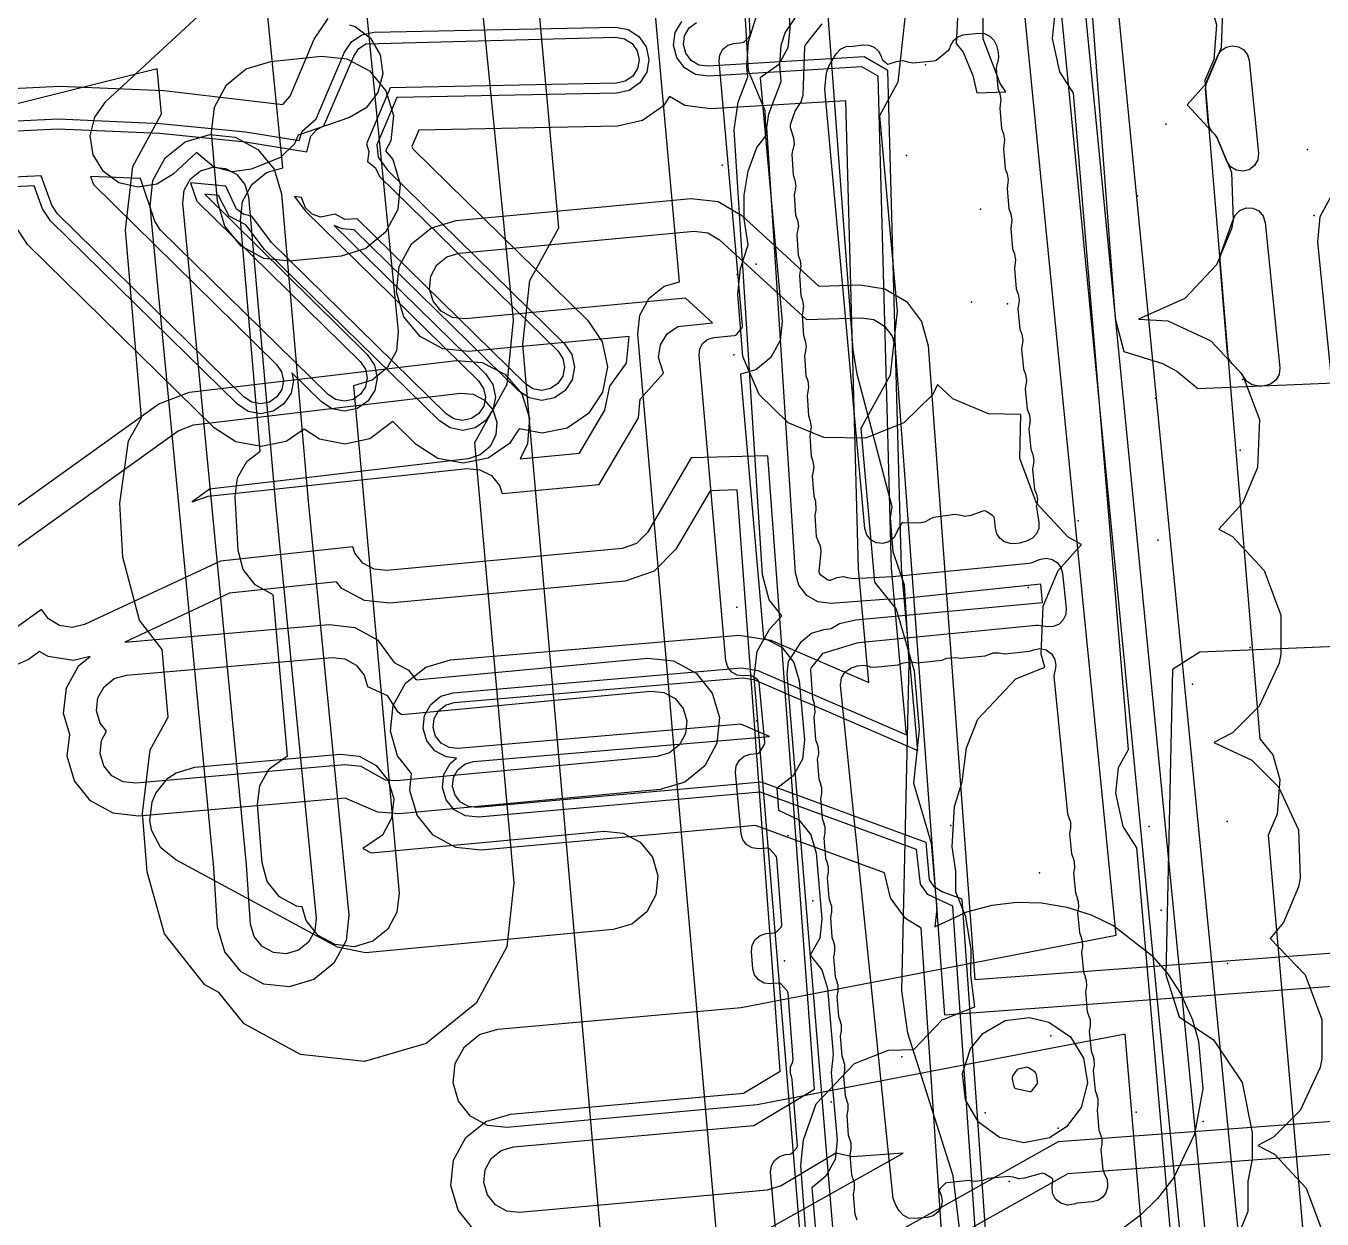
# Model space of a CAD drawing. Header units: metres. Extents: x 3158 to 3711, y 9867 to 11440.
# Drawn here: x 3210.89 to 3250.23, y 10059.12 to 10095.36 of the extents above; entities that cross this region are included whole.
import ezdxf

# ---------------------------------------------------------------- set-up
doc = ezdxf.new("R2010")
doc.units = ezdxf.units.M
for name, color, linetype in [('AI_GREENING_ALLOWED_ZONE', 4, 'Continuous'), ('AI_GREENING_EXCLUSIONS', 1, 'Continuous'), ('AI_GREENING_LAWN', 82, 'Continuous'), ('AI_GREENING_REJECTED', 6, 'Continuous')]:
    doc.layers.add(name, color=color, linetype=linetype)

msp = doc.modelspace()

# ---------------------------------------------------------------- linework, layer by layer
at = {"layer": 'AI_GREENING_ALLOWED_ZONE'}
for points in [[(3247.067, 10094.456), (3247.172, 10094.61), (3247.326, 10094.715), (3247.509, 10094.756), (3247.694, 10094.727), (3247.855, 10094.632), (3247.97, 10094.485), (3248.023, 10094.306), (3248.302, 10091.492), (3248.281, 10091.291), (3248.182, 10091.115), (3248.022, 10090.992), (3247.826, 10090.943), (3247.627, 10090.975), (3247.457, 10091.083), (3247.343, 10091.249), (3247.044, 10091.963), (3246.998, 10092.036), (3246.908, 10092.132), (3246.818, 10092.27), (3246.777, 10092.43), (3246.692, 10093.444), (3246.732, 10093.685), (3247.067, 10094.456)], [(3247.519, 10089.418), (3247.592, 10089.61), (3247.735, 10089.756), (3247.925, 10089.832), (3248.129, 10089.826), (3248.314, 10089.739), (3248.449, 10089.585), (3248.51, 10089.389), (3248.948, 10084.976), (3248.927, 10084.775), (3248.828, 10084.599), (3248.667, 10084.476), (3248.471, 10084.427), (3248.316, 10084.421), (3248.112, 10084.455), (3247.939, 10084.57), (3247.869, 10084.679), (3247.864, 10084.676), (3247.787, 10084.799), (3247.498, 10085.11), (3247.407, 10085.249), (3247.366, 10085.409), (3247.13, 10088.221), (3247.159, 10088.434), (3247.519, 10089.416), (3247.519, 10089.418)]]:
    msp.add_lwpolyline(points, close=True, dxfattribs=at)
at = {"layer": 'AI_GREENING_EXCLUSIONS'}
for points in [[(3243.475, 10116.911), (3243.684, 10114.788), (3243.557, 10114.02), (3243.313, 10113.564), (3242.956, 10113.182), (3241.445, 10112.09), (3249.151, 10033.52), (3249.169, 10032.405), (3249.031, 10031.389), (3248.749, 10030.414), (3248.332, 10029.494), (3247.786, 10028.643), (3247.12, 10027.876), (3246.34, 10027.207), (3245.48, 10026.663)], [(3244.461, 10117.074), (3244.683, 10114.754), (3244.513, 10113.728), (3244.163, 10113.037), (3243.832, 10112.633), (3242.497, 10111.613), (3250.146, 10033.618), (3250.161, 10032.281), (3249.994, 10031.122), (3249.664, 10030.011), (3249.179, 10028.963), (3248.548, 10027.995), (3247.779, 10027.124), (3246.882, 10026.366)], [(3244.713, 10115.733), (3245.197, 10114.445), (3245.336, 10112.885), (3245.038, 10111.404), (3244.596, 10110.499), (3243.6, 10109.291), (3243.203, 10108.967), (3242.297, 10108.49), (3243.949, 10086.472), (3244.215, 10085.467), (3245.387, 10085.104), (3245.822, 10084.87), (3246.46, 10084.344), (3254.767, 10084.687)], [(3248.618, 10024.84), (3246.854, 10044.789), (3246.433, 10045.439), (3246.206, 10046.445), (3246.29, 10047.221), (3246.591, 10047.77), (3244.61, 10070.398), (3244.192, 10071.05), (3243.969, 10072.058), (3244.057, 10072.833), (3244.36, 10073.381), (3242.689, 10093.314), (3242.271, 10093.966), (3242.048, 10094.974), (3242.136, 10095.749), (3242.439, 10096.297), (3241.072, 10112.222), (3241.096, 10113.002), (3241.305, 10113.467), (3240.44, 10113.545), (3239.756, 10113.92), (3239.268, 10114.529), (3239.05, 10115.278)], [(3256.468, 10112.802), (3248.652, 10112.472), (3247.027, 10112.47), (3246.748, 10111.789), (3246.332, 10111.196), (3245.943, 10110.83), (3245.85, 10110.262), (3245.851, 10109.51), (3245.422, 10108.593), (3246.425, 10096.627), (3246.813, 10096.141), (3247.028, 10095.391), (3246.949, 10094.337), (3246.671, 10093.703), (3248.346, 10073.711), (3248.734, 10073.225), (3248.949, 10072.475), (3248.87, 10071.421), (3248.592, 10070.787), (3250.575, 10048.119)], [(3247.013, 10032.273), (3244.258, 10064.739), (3233.088, 10062.593), (3225.485, 10061.903), (3224.903, 10061.965), (3224.389, 10062.246), (3224.022, 10062.702), (3223.857, 10063.263), (3223.919, 10063.845), (3224.2, 10064.359), (3224.655, 10064.726), (3225.217, 10064.891), (3232.596, 10065.553), (3243.986, 10067.741), (3239.605, 10111.932)], [(3234.46, 10028.867), (3229.462, 10085.993), (3229.526, 10086.574), (3229.806, 10087.086), (3230.262, 10087.453), (3230.725, 10087.589), (3229.149, 10105.145), (3219.012, 10104.235), (3218.492, 10104.28), (3218.018, 10104.5), (3217.649, 10104.869), (3217.429, 10105.343), (3216.173, 10110.053), (3199.278, 10105.595)], [(3240.087, 10051.722), (3239.031, 10060.437), (3237.662, 10064.765), (3237.477, 10066.059), (3237.695, 10076.031), (3237.553, 10078.379), (3237.212, 10079.387), (3237.135, 10080.419), (3237.188, 10080.754), (3236.12, 10084.784), (3235.998, 10085.517), (3234.741, 10102.33)], [(3230.67, 10032.027), (3225.976, 10085.688), (3226.187, 10087.624), (3227.064, 10089.225), (3225.976, 10101.346)], [(3224.248, 10100.81), (3225.676, 10086.42), (3225.483, 10084.467), (3224.504, 10082.699), (3225.701, 10069.336), (3225.492, 10067.396), (3224.558, 10065.684), (3223.039, 10064.459), (3221.167, 10063.91), (3219.227, 10064.118), (3217.515, 10065.053), (3216.745, 10066.008), (3216.322, 10066.241), (3215.1, 10067.782), (3214.567, 10069.674), (3214.43, 10071.449), (3214.658, 10073.372), (3215.21, 10074.365), (3215.026, 10076.418), (3214.34, 10077.309), (3213.836, 10079.229), (3213.742, 10080.869), (3214, 10082.762), (3214.396, 10083.454), (3213.914, 10089.169), (3214.13, 10091.087), (3215.005, 10092.685), (3214.869, 10094.06), (3201.596, 10090.739)], [(3220.765, 10100.464), (3222.193, 10086.074), (3222.135, 10085.488), (3221.856, 10084.97), (3221.399, 10084.599), (3220.834, 10084.432), (3222.215, 10069.024), (3222.152, 10068.442), (3221.872, 10067.928), (3221.416, 10067.561), (3220.855, 10067.396), (3220.273, 10067.458), (3219.759, 10067.739), (3219.392, 10068.194), (3219.27, 10068.609), (3219.1, 10068.628), (3218.583, 10068.913), (3218.217, 10069.375), (3218.057, 10069.943), (3217.92, 10071.718), (3217.988, 10072.295), (3218.27, 10072.802), (3218.829, 10073.195), (3218.391, 10078.084), (3217.845, 10078.38), (3217.481, 10078.852), (3217.33, 10079.428), (3217.237, 10081.068), (3217.314, 10081.636), (3217.599, 10082.134), (3218, 10082.449), (3217.402, 10089.455), (3217.467, 10090.03), (3217.745, 10090.538), (3218.195, 10090.903), (3218.685, 10091.05), (3218.046, 10097.492)], [(3220.716, 10095.387), (3220.88, 10095.344), (3221.346, 10094.99), (3221.642, 10094.485), (3221.721, 10093.905), (3221.573, 10093.339), (3221.22, 10092.873), (3220.714, 10092.577), (3219.155, 10092.038), (3219.041, 10091.773), (3218.622, 10091.365), (3217.729, 10091.009), (3217.149, 10090.929), (3216.583, 10091.077), (3216.067, 10091.515), (3215.36, 10090.86), (3214.861, 10090.553), (3214.283, 10090.461), (3213.714, 10090.597), (3213.24, 10090.94), (3212.933, 10091.439), (3212.841, 10092.017), (3212.841, 10092.017), (3212.977, 10092.586), (3213.32, 10093.06), (3218.531, 10097.889)], [(3233.925, 10098.07), (3234.08, 10095.277), (3234.018, 10094.695), (3233.737, 10094.181), (3233.181, 10093.784), (3233.845, 10086.383), (3233.783, 10085.801), (3233.502, 10085.287), (3233.047, 10084.919), (3232.58, 10084.782), (3233.28, 10076.773), (3233.835, 10076.487), (3234.201, 10076.03), (3234.365, 10075.468), (3234.522, 10073.675), (3234.458, 10073.093), (3234.176, 10072.58), (3233.68, 10072.202), (3233.738, 10071.541), (3234.346, 10071.249), (3234.713, 10070.793), (3234.876, 10070.231), (3235.051, 10068.238), (3234.987, 10067.657), (3234.694, 10067.135), (3235.052, 10066.688), (3235.216, 10066.126), (3235.39, 10064.134), (3235.328, 10063.567), (3235.519, 10061.519), (3235.455, 10060.938), (3235.174, 10060.425), (3234.741, 10060.077), (3235.006, 10057.043)], [(3234.556, 10058.854), (3234.411, 10060.755), (3234.492, 10061.53), (3234.88, 10062.628), (3236.041, 10063.849), (3237.071, 10064.257), (3237.844, 10064.278), (3238.7, 10065.179), (3239.69, 10065.572), (3239.574, 10066.528), (3239.584, 10067.315), (3239.417, 10068.306), (3239.12, 10069.057), (3239.12, 10069.685), (3239.004, 10070.429), (3239.072, 10071.651), (3239.312, 10072.402), (3239.441, 10073.433), (3239.78, 10074.309), (3240.941, 10075.53), (3241.817, 10075.88), (3241.71, 10076.276), (3241.765, 10077.734), (3242.218, 10078.818), (3242.934, 10079.606), (3242.522, 10079.835), (3241.562, 10080.867), (3241.054, 10082.221), (3241.085, 10083.559), (3240.105, 10083.576), (3239.021, 10084.029), (3238.561, 10084.468), (3238.416, 10084.164), (3237.539, 10083.308), (3236.374, 10082.839), (3235.105, 10082.855), (3234.022, 10083.308), (3233.145, 10084.164), (3232.646, 10085.314), (3232.501, 10087.214), (3232.582, 10087.99), (3232.81, 10088.707), (3232.693, 10089.499), (3232.694, 10090.216), (3232.811, 10090.943), (3233.072, 10091.667), (3233.355, 10092.034), (3233.325, 10092.778), (3232.82, 10093.996), (3232.704, 10096.086)], [(3239.186, 10095.988), (3239.126, 10094.829), (3239.334, 10094.566), (3239.634, 10093.857), (3239.754, 10093.324), (3240.632, 10093.36), (3240.457, 10093.608), (3239.949, 10094.962), (3239.949, 10096.15)], [(3247.224, 10096.15), (3247.169, 10094.691), (3246.716, 10093.608), (3246.142, 10092.962), (3247.027, 10092.004), (3247.481, 10090.92), (3247.535, 10089.462), (3247.481, 10089.191), (3247.027, 10088.107), (3246.068, 10087.076), (3244.661, 10086.452), (3245.556, 10086.398), (3246.861, 10085.795), (3247.821, 10084.763), (3248.329, 10083.409), (3248.274, 10081.95), (3247.821, 10080.867), (3247.104, 10080.079), (3247.517, 10079.849), (3248.477, 10078.818), (3248.985, 10077.463), (3248.985, 10076.276), (3248.93, 10076.005), (3248.327, 10074.7), (3247.517, 10073.889), (3246.951, 10073.596), (3248.103, 10073.057), (3248.914, 10072.247), (3249.516, 10070.942), (3249.571, 10069.484), (3249.516, 10069.212), (3249.063, 10068.129), (3248.653, 10067.647), (3249.718, 10066.544), (3250.226, 10065.189), (3250.226, 10064.002), (3250.172, 10063.731), (3249.569, 10062.426), (3248.759, 10061.615), (3248.288, 10061.362), (3248.793, 10061.093), (3249.753, 10060.062), (3250.261, 10058.707)], [(3206.989, 10093.285), (3211.916, 10093.532), (3215.071, 10093.394), (3218.685, 10092.972), (3218.908, 10093.226), (3219.643, 10094.951), (3220.068, 10095.581)], [(3239.863, 10056.507), (3239.022, 10068.627), (3238.27, 10068.984), (3238.04, 10069.299), (3237.92, 10070.35), (3233.172, 10072.091), (3224.623, 10071.326), (3224.235, 10071.368), (3223.893, 10071.555), (3223.648, 10071.858), (3223.538, 10072.233), (3223.58, 10072.621), (3223.767, 10072.963), (3223.964, 10073.123), (3223.643, 10073.158), (3223.301, 10073.346), (3223.057, 10073.651), (3222.949, 10074.026), (3222.992, 10074.414), (3223.18, 10074.755), (3223.485, 10074.999), (3223.859, 10075.108), (3232.62, 10075.862), (3233.103, 10075.783), (3237.619, 10073.827), (3237.164, 10078.894), (3236.757, 10093.831), (3236.259, 10094.112), (3231.606, 10093.834), (3231.219, 10093.887), (3230.883, 10094.084), (3230.647, 10094.395), (3230.548, 10094.773), (3230.601, 10095.159), (3230.798, 10095.496)], [(3240.194, 10056.226), (3239.308, 10068.842), (3238.706, 10069.063), (3238.473, 10069.205), (3238.312, 10069.425), (3238.211, 10070.563), (3233.213, 10072.396), (3224.596, 10071.625), (3224.325, 10071.654), (3224.085, 10071.785), (3223.914, 10071.997), (3223.837, 10072.259), (3223.866, 10072.531), (3223.997, 10072.771), (3224.209, 10072.942), (3224.471, 10073.019), (3233.459, 10073.776), (3232.59, 10074.153), (3224.005, 10073.414), (3223.734, 10073.444), (3223.494, 10073.576), (3223.324, 10073.789), (3223.248, 10074.051), (3223.278, 10074.323), (3223.409, 10074.562), (3223.623, 10074.733), (3223.885, 10074.809), (3232.646, 10075.563), (3232.984, 10075.508), (3237.963, 10073.351), (3237.464, 10078.902), (3237.052, 10094.008), (3236.329, 10094.417), (3231.588, 10094.133), (3231.317, 10094.171), (3231.082, 10094.309), (3230.917, 10094.526), (3230.848, 10094.79), (3230.885, 10095.061), (3231.023, 10095.297), (3231.24, 10095.462)], [(3234.403, 10058.545), (3232.999, 10075.59), (3233.087, 10076.366), (3233.466, 10077.048), (3233.83, 10077.44), (3233.453, 10077.927), (3233.249, 10078.687), (3232.383, 10092.206), (3232.508, 10093.043), (3232.801, 10093.815), (3232.775, 10094.098), (3232.822, 10094.887), (3233.056, 10095.629)], [(3235.4, 10058.627), (3233.995, 10075.673), (3234.04, 10076.06), (3234.435, 10076.667), (3234.736, 10076.916), (3235.109, 10077.031), (3235.328, 10077.054), (3235.588, 10077.21), (3236.068, 10077.321), (3241.749, 10077.845), (3241.692, 10078.407), (3237.254, 10077.939), (3237.069, 10077.954), (3235.323, 10077.818), (3234.932, 10077.865), (3234.59, 10078.06), (3234.349, 10078.371), (3234.247, 10078.751), (3233.381, 10092.27), (3233.444, 10092.689), (3233.817, 10093.675), (3233.771, 10094.188), (3233.816, 10094.778), (3233.933, 10095.15), (3234.358, 10095.777)], [(3237.566, 10095.59), (3237.358, 10093.65), (3236.799, 10092.625), (3237.331, 10086.695), (3237.123, 10084.756), (3236.237, 10083.133), (3236.645, 10078.469), (3237.305, 10077.646), (3237.851, 10075.773), (3238.008, 10073.98), (3237.831, 10072.361), (3238.363, 10070.536), (3238.537, 10068.543), (3238.477, 10067.994), (3239.449, 10068.455), (3240.215, 10068.657), (3240.958, 10068.744), (3241.715, 10068.727), (3242.483, 10068.599), (3243.228, 10068.36), (3243.916, 10068.025), (3245.059, 10067.141), (3245.543, 10066.577), (3245.954, 10065.939), (3246.298, 10065.173), (3246.485, 10064.525), (3246.609, 10063.077), (3246.357, 10061.699), (3245.733, 10060.388), (3245.241, 10059.746), (3244.713, 10059.232), (3244.117, 10058.791)], [(3207.282, 10092.313), (3211.873, 10092.533), (3214.971, 10092.399), (3217.551, 10092.139), (3219.182, 10091.881), (3219.278, 10092.161), (3219.701, 10092.536), (3220.563, 10094.559), (3220.775, 10094.874), (3221.09, 10095.087), (3221.462, 10095.167), (3228.782, 10095.317), (3229.166, 10095.249), (3229.495, 10095.039), (3229.718, 10094.719), (3229.802, 10094.338), (3229.734, 10093.953), (3229.524, 10093.625), (3229.204, 10093.401), (3228.823, 10093.317), (3222.149, 10093.18), (3221.541, 10091.752), (3221.58, 10091.37), (3221.867, 10090.974), (3227.241, 10085.7), (3227.461, 10085.378), (3227.541, 10084.996), (3227.468, 10084.613), (3227.254, 10084.286), (3226.932, 10084.066), (3226.55, 10083.987), (3226.167, 10084.059), (3225.84, 10084.273), (3220.856, 10089.167), (3220.487, 10089.195), (3220.246, 10089.301), (3224.84, 10084.789), (3225.06, 10084.467), (3225.14, 10084.085), (3225.067, 10083.702), (3224.853, 10083.375), (3224.531, 10083.156), (3224.149, 10083.076), (3223.766, 10083.149), (3223.439, 10083.362), (3218.136, 10088.57), (3217.564, 10089.318), (3217.064, 10089.583), (3216.74, 10090.211), (3216.32, 10090.253), (3221.251, 10085.375), (3221.471, 10085.052), (3221.55, 10084.67), (3221.478, 10084.287), (3221.264, 10083.961), (3220.941, 10083.741), (3220.559, 10083.661), (3220.176, 10083.734), (3219.85, 10083.948), (3218.96, 10084.821), (3219.008, 10084.59), (3218.936, 10084.206), (3218.722, 10083.88), (3218.399, 10083.66), (3218.017, 10083.581), (3217.634, 10083.653), (3217.308, 10083.867), (3211.635, 10089.437), (3211.396, 10089.808), (3211.144, 10090.499), (3207.441, 10090.318)], [(3207.296, 10092.013), (3211.861, 10092.234), (3214.941, 10092.101), (3217.552, 10091.837), (3219.421, 10091.539), (3219.537, 10092.011), (3219.718, 10092.216), (3219.937, 10092.324), (3220.839, 10094.441), (3220.988, 10094.662), (3221.208, 10094.811), (3228.788, 10095.017), (3229.057, 10094.969), (3229.287, 10094.822), (3229.444, 10094.598), (3229.502, 10094.331), (3229.455, 10094.063), (3229.307, 10093.832), (3229.084, 10093.676), (3228.817, 10093.617), (3221.949, 10093.476), (3221.225, 10091.775), (3221.299, 10091.542), (3221.26, 10091.24), (3221.5, 10091.05), (3221.624, 10090.782), (3227.031, 10085.486), (3227.185, 10085.261), (3227.241, 10084.993), (3227.19, 10084.725), (3227.04, 10084.496), (3226.815, 10084.343), (3226.547, 10084.287), (3226.279, 10084.338), (3226.05, 10084.487), (3220.947, 10089.498), (3220.568, 10089.484), (3220.281, 10089.641), (3219.832, 10089.549), (3219.575, 10089.644), (3219.375, 10089.83), (3219.258, 10090.147), (3219.04, 10090.182), (3219.365, 10089.745), (3224.63, 10084.575), (3224.784, 10084.35), (3224.84, 10084.082), (3224.789, 10083.814), (3224.639, 10083.586), (3224.414, 10083.432), (3224.146, 10083.376), (3223.878, 10083.427), (3223.649, 10083.576), (3218.346, 10088.784), (3217.743, 10089.579), (3217.505, 10089.633), (3217.281, 10089.79), (3216.953, 10090.491), (3215.885, 10090.598), (3216.078, 10090.033), (3221.041, 10085.161), (3221.195, 10084.935), (3221.25, 10084.668), (3221.199, 10084.399), (3221.05, 10084.171), (3220.824, 10084.017), (3220.557, 10083.961), (3220.288, 10084.012), (3220.06, 10084.162), (3214.979, 10089.151), (3214.807, 10089.424), (3214.363, 10090.725), (3212.847, 10090.79), (3212.939, 10090.539), (3218.499, 10085.08), (3218.652, 10084.854), (3218.708, 10084.587), (3218.657, 10084.319), (3218.508, 10084.09), (3218.282, 10083.936), (3218.015, 10083.881), (3217.746, 10083.931), (3217.518, 10084.081), (3211.845, 10089.651), (3211.678, 10089.91), (3211.35, 10090.81), (3207.408, 10090.617)], [(3238.796, 10057.117), (3238.064, 10067.961), (3237.592, 10068.249), (3237.133, 10068.878), (3236.949, 10069.641), (3233.038, 10071.075), (3224.712, 10070.33), (3223.936, 10070.413), (3223.251, 10070.787), (3222.762, 10071.395), (3222.542, 10072.144), (3222.597, 10072.657), (3222.17, 10073.191), (3221.952, 10073.94), (3222.038, 10074.716), (3222.415, 10075.399), (3223.024, 10075.887), (3223.774, 10076.104), (3232.535, 10076.858), (3233.501, 10076.7), (3236.472, 10075.414), (3236.165, 10078.866), (3235.777, 10093.082), (3231.666, 10092.836), (3230.893, 10092.942), (3230.426, 10093.215), (3230.245, 10092.932), (3229.606, 10092.485), (3228.843, 10092.318), (3222.816, 10092.194), (3222.603, 10091.694), (3222.641, 10091.619), (3227.942, 10086.414), (3228.382, 10085.769), (3228.541, 10085.005), (3228.396, 10084.238), (3227.968, 10083.586), (3227.323, 10083.146), (3226.559, 10082.987), (3225.858, 10083.12), (3225.567, 10082.675), (3224.922, 10082.235), (3224.158, 10082.076), (3223.391, 10082.221), (3222.739, 10082.649), (3222.032, 10083.343), (3221.333, 10082.82), (3220.569, 10082.661), (3219.802, 10082.806), (3219.336, 10083.112), (3218.79, 10082.74), (3218.026, 10082.581), (3217.26, 10082.726), (3216.607, 10083.153), (3210.934, 10088.723), (3210.457, 10089.465)], [(3208.641, 10079.374), (3214.928, 10083.877), (3215.858, 10084.238), (3223.958, 10085.196), (3224.736, 10085.134), (3225.431, 10084.78), (3225.938, 10084.187), (3226.179, 10083.444), (3226.118, 10082.666), (3225.887, 10082.213), (3227.688, 10082.382), (3228.457, 10083.687), (3228.617, 10084.422), (3229.12, 10085.118), (3229.199, 10085.927), (3224.319, 10085.47), (3223.543, 10085.551), (3222.856, 10085.922), (3222.364, 10086.527), (3222.141, 10087.275), (3222.221, 10088.051), (3222.593, 10088.738), (3223.198, 10089.23), (3223.946, 10089.453), (3231.078, 10090.12), (3231.903, 10090.024), (3232.617, 10089.602), (3234.956, 10087.454), (3236.213, 10087.497), (3236.964, 10087.377), (3237.617, 10086.986), (3238.076, 10086.379), (3238.275, 10085.645), (3239.695, 10066.401), (3255.627, 10067.58)], [(3250.89, 10080.925), (3250.103, 10088.793), (3250.179, 10089.57), (3250.546, 10090.258)], [(3209.224, 10078.561), (3215.511, 10083.064), (3215.975, 10083.244), (3224.076, 10084.202), (3224.465, 10084.172), (3224.812, 10083.995), (3225.066, 10083.698), (3225.186, 10083.327), (3225.155, 10082.938), (3224.978, 10082.59), (3224.682, 10082.337), (3224.311, 10082.216), (3216.466, 10081.289), (3215.936, 10080.909), (3216.42, 10081.075), (3224.282, 10081.917), (3224.671, 10081.882), (3225.017, 10081.701), (3225.267, 10081.401), (3225.343, 10081.158), (3228.29, 10081.434), (3229.484, 10083.459), (3229.534, 10084.022), (3230.244, 10084.813), (3230.088, 10085.287), (3230.151, 10085.672), (3230.357, 10086.003), (3230.674, 10086.231), (3231.73, 10086.343), (3230.915, 10087.092), (3224.226, 10086.466), (3223.838, 10086.506), (3223.494, 10086.692), (3223.248, 10086.995), (3223.137, 10087.368), (3223.177, 10087.757), (3223.363, 10088.1), (3223.665, 10088.346), (3224.039, 10088.457), (3231.171, 10089.125), (3231.584, 10089.077), (3231.941, 10088.865), (3234.58, 10086.44), (3236.247, 10086.497), (3236.623, 10086.438), (3236.949, 10086.242), (3237.179, 10085.939), (3237.278, 10085.571), (3238.772, 10065.33), (3256.704, 10066.657)], [(3231.876, 10057.958), (3237.515, 10061.126), (3235.982, 10061.012), (3235.982, 10061.012), (3235.474, 10061.128), (3233.817, 10060.136), (3233.393, 10059.999), (3225.871, 10059.324), (3225.483, 10059.365), (3225.141, 10059.552), (3224.896, 10059.856), (3224.786, 10060.23), (3224.827, 10060.618), (3225.014, 10060.961), (3225.318, 10061.206), (3225.692, 10061.316), (3232.986, 10061.97), (3234.827, 10063.072), (3233.409, 10082.298), (3231.087, 10082.24), (3229.753, 10079.978), (3229.428, 10079.641), (3228.985, 10079.49), (3221.846, 10078.822), (3221.458, 10078.862), (3221.115, 10079.047), (3220.869, 10079.35), (3220.814, 10079.534), (3216.799, 10079.104), (3212.672, 10077.179), (3212.293, 10077.086), (3211.907, 10077.145), (3211.574, 10077.348), (3211.364, 10077.634), (3210.388, 10076.935)], [(3224.499, 10058.785), (3224.01, 10059.392), (3223.79, 10060.141), (3223.873, 10060.917), (3224.247, 10061.602), (3224.854, 10062.092), (3225.603, 10062.312), (3232.669, 10062.946), (3233.784, 10063.613), (3232.482, 10081.266), (3231.657, 10081.238), (3230.615, 10079.47), (3229.964, 10078.797), (3229.078, 10078.494), (3221.939, 10077.826), (3221.163, 10077.906), (3220.477, 10078.278), (3220.316, 10078.475), (3217.071, 10078.128), (3213.89, 10076.644), (3220.097, 10077.178), (3220.873, 10077.091), (3221.557, 10076.715), (3222.066, 10076.029), (3222.498, 10075.794), (3222.737, 10075.498), (3229.767, 10076.156), (3230.544, 10076.075), (3231.23, 10075.704), (3231.722, 10075.099), (3231.945, 10074.351), (3231.865, 10073.574), (3231.494, 10072.888), (3230.888, 10072.396), (3230.14, 10072.173), (3222.233, 10071.433), (3221.57, 10071.482), (3220.582, 10071.906), (3214.31, 10071.36), (3213.534, 10071.447), (3212.851, 10071.823), (3212.363, 10072.432), (3212.146, 10073.182), (3212.219, 10073.84), (3212.035, 10074.477), (3212.121, 10075.253), (3212.497, 10075.936), (3212.839, 10076.21), (3212.337, 10076.087), (3211.565, 10076.205), (3211.306, 10076.363), (3210.971, 10076.122), (3210.26, 10075.8)], [(3255.073, 10076.692), (3246.527, 10076.34), (3245.693, 10075.818), (3245.49, 10066.546), (3245.895, 10065.263), (3246.936, 10064.567), (3247.804, 10063.27), (3248.108, 10061.739), (3248.108, 10060.933), (3247.977, 10060.274), (3247.977, 10059.349), (3247.395, 10057.918), (3247.705, 10055.356), (3248.553, 10054.995), (3249.52, 10054.227), (3250.084, 10053.601), (3250.482, 10052.998)], [(3260.114, 10062.799), (3242.218, 10061.474), (3232.686, 10056.119)], [(3260.188, 10061.801), (3242.514, 10060.493), (3233.176, 10055.247)]]:
    msp.add_lwpolyline(points, dxfattribs=at)
for points in [[(3220.633, 10094.359), (3221.322, 10093.991), (3221.817, 10093.388), (3222.044, 10092.642), (3221.968, 10091.865), (3221.808, 10091.566), (3222.024, 10091.304), (3222.251, 10090.557), (3222.175, 10089.781), (3221.808, 10089.092), (3221.205, 10088.597), (3220.458, 10088.37), (3218.894, 10088.214), (3218.111, 10088.292), (3217.419, 10088.666), (3216.924, 10089.279), (3216.704, 10090.034), (3216.525, 10092.122), (3216.61, 10092.891), (3216.98, 10093.57), (3217.58, 10094.059), (3218.321, 10094.282), (3219.857, 10094.435), (3220.633, 10094.359)], [(3217.93, 10091.61), (3218.422, 10091.004), (3218.644, 10090.256), (3219.461, 10080.922), (3220.691, 10068.357), (3220.61, 10067.581), (3220.238, 10066.895), (3219.632, 10066.403), (3218.884, 10066.181), (3218.108, 10066.262), (3217.422, 10066.634), (3216.93, 10067.24), (3216.708, 10067.988), (3216.591, 10069.786), (3214.661, 10089.886), (3214.742, 10090.662), (3215.114, 10091.349), (3215.72, 10091.84), (3216.468, 10092.063), (3217.244, 10091.982), (3217.93, 10091.61)], [(3217.537, 10090.538), (3217.649, 10090.164), (3218.465, 10080.83), (3219.695, 10068.265), (3219.655, 10067.877), (3219.469, 10067.534), (3219.166, 10067.288), (3218.792, 10067.177), (3218.403, 10067.217), (3218.06, 10067.403), (3217.815, 10067.706), (3217.704, 10068.08), (3217.587, 10069.879), (3215.657, 10089.979), (3215.698, 10090.367), (3215.883, 10090.71), (3216.186, 10090.956), (3216.56, 10091.067), (3216.949, 10091.026), (3217.292, 10090.841), (3217.537, 10090.538)], [(3213.262, 10075.292), (3213.567, 10075.536), (3213.942, 10075.645), (3220.183, 10076.181), (3220.571, 10076.138), (3220.913, 10075.95), (3221.156, 10075.645), (3221.258, 10075.293), (3221.857, 10075.026), (3222.154, 10074.545), (3222.298, 10074.452), (3229.861, 10075.16), (3230.249, 10075.12), (3230.592, 10074.934), (3230.838, 10074.631), (3230.949, 10074.257), (3230.909, 10073.869), (3230.724, 10073.526), (3230.421, 10073.28), (3230.047, 10073.169), (3222.139, 10072.429), (3221.808, 10072.453), (3221.068, 10072.866), (3220.569, 10072.923), (3214.224, 10072.357), (3213.837, 10072.4), (3213.495, 10072.588), (3213.251, 10072.893), (3213.142, 10073.267), (3213.185, 10073.655), (3213.34, 10073.937), (3213.14, 10074.188), (3213.031, 10074.563), (3213.074, 10074.95), (3213.262, 10075.292)], [(3214.829, 10072.061), (3215.202, 10072.513), (3215.454, 10072.679), (3216.015, 10072.844), (3220.424, 10073.242), (3221.006, 10073.179), (3221.52, 10072.899), (3221.887, 10072.444), (3222.053, 10071.882), (3221.99, 10071.3), (3221.71, 10070.787), (3221.116, 10070.378), (3221.369, 10070.242), (3228.439, 10070.904), (3229.021, 10070.844), (3229.536, 10070.565), (3229.905, 10070.111), (3230.073, 10069.55), (3230.012, 10068.968), (3229.734, 10068.453), (3229.28, 10068.084), (3228.719, 10067.917), (3221.197, 10067.213), (3220.346, 10067.386), (3215.439, 10070.029), (3214.987, 10070.402), (3214.713, 10070.919), (3214.656, 10071.215), (3214.718, 10071.797), (3214.829, 10072.061)], [(3239.56, 10064.293), (3239.937, 10064.76), (3240.611, 10065.153), (3241.352, 10065.245), (3241.939, 10065.107), (3242.594, 10064.655), (3242.996, 10064.011), (3243.114, 10063.266), (3242.921, 10062.51), (3242.473, 10061.922), (3241.959, 10061.596), (3241.185, 10061.444), (3240.445, 10061.605), (3239.806, 10062.064), (3239.405, 10062.748), (3239.319, 10063.548), (3239.56, 10064.293)]]:
    msp.add_lwpolyline(points, close=True, dxfattribs=at)
at = {"layer": 'AI_GREENING_LAWN'}
for points in [[(3242.885, 10026.504), (3244.609, 10027.026), (3244.661, 10027.049), (3245.95, 10027.792), (3246.004, 10027.833), (3247.253, 10029.106), (3247.295, 10029.164), (3248.107, 10030.706), (3248.13, 10030.773), (3248.467, 10032.456), (3248.47, 10032.529), (3240.737, 10112.137), (3240.751, 10112.31), (3240.822, 10112.468), (3240.944, 10112.592), (3242.428, 10113.655), (3242.475, 10113.699), (3242.826, 10114.126), (3242.879, 10114.24), (3242.978, 10114.807), (3242.98, 10114.876)], [(3233.852, 10056.474), (3233.495, 10060.544), (3233.516, 10060.737), (3233.609, 10060.907), (3233.76, 10061.029), (3233.946, 10061.085), (3234.066, 10061.097), (3234.105, 10061.107), (3234.139, 10061.13), (3234.272, 10061.26), (3234.299, 10061.303), (3234.306, 10061.353), (3234.152, 10063.367), (3234.13, 10063.458), (3234.095, 10063.548), (3234.096, 10063.737), (3234.168, 10063.912), (3234.171, 10063.917), (3234.178, 10063.968), (3234.024, 10065.981), (3234.015, 10066.019), (3233.994, 10066.052), (3233.822, 10066.246), (3233.779, 10066.277), (3233.726, 10066.285), (3233.488, 10066.268), (3233.297, 10066.292), (3233.128, 10066.387), (3233.009, 10066.538), (3232.955, 10066.724), (3232.909, 10067.252), (3232.93, 10067.445), (3233.023, 10067.615), (3233.173, 10067.737), (3233.36, 10067.793), (3233.598, 10067.816), (3233.637, 10067.826), (3233.671, 10067.849), (3233.803, 10067.979), (3233.831, 10068.022), (3233.838, 10068.072), (3233.684, 10070.086), (3233.675, 10070.124), (3233.654, 10070.157), (3233.482, 10070.351), (3233.439, 10070.381), (3233.386, 10070.389), (3233.13, 10070.371), (3232.938, 10070.395), (3232.77, 10070.489), (3232.65, 10070.641), (3232.596, 10070.826), (3232.432, 10072.698), (3232.453, 10072.89), (3232.545, 10073.06), (3232.694, 10073.182), (3232.878, 10073.239), (3233.082, 10073.26), (3233.132, 10073.277), (3233.169, 10073.315), (3233.305, 10073.536), (3233.32, 10073.572), (3233.322, 10073.611), (3233.142, 10075.422), (3233.126, 10075.47), (3233.091, 10075.507), (3232.938, 10075.612), (3232.901, 10075.629), (3232.861, 10075.633), (3232.675, 10075.618), (3232.482, 10075.64), (3232.312, 10075.734), (3232.191, 10075.886), (3232.137, 10076.073), (3231.325, 10085.357), (3231.346, 10085.55), (3231.439, 10085.72), (3231.59, 10085.843), (3231.776, 10085.898), (3232.387, 10085.956), (3232.431, 10085.969), (3232.467, 10085.998), (3232.618, 10086.179), (3232.64, 10086.219), (3232.645, 10086.265), (3231.931, 10094.285), (3231.951, 10094.478), (3232.044, 10094.648), (3232.195, 10094.771), (3232.38, 10094.827), (3232.628, 10094.851), (3232.668, 10094.862), (3232.701, 10094.885), (3232.835, 10095.016), (3232.862, 10095.057), (3232.87, 10095.106), (3232.758, 10097.624)], [(3235.053, 10095.422), (3234.549, 10094.791), (3234.53, 10094.757), (3234.523, 10094.72), (3234.47, 10093.251), (3234.416, 10093.043), (3234.355, 10092.969), (3234.359, 10092.967), (3234.236, 10092.79), (3234.091, 10092.352), (3234.085, 10092.315), (3234.091, 10092.278), (3234.192, 10091.955), (3234.213, 10091.775), (3234.169, 10091.599), (3234.156, 10091.571), (3234.135, 10091.453), (3234.176, 10090.832), (3234.23, 10090.676), (3234.258, 10090.488), (3234.239, 10090.414), (3234.246, 10090.412), (3234.213, 10090.233), (3234.254, 10089.612), (3234.308, 10089.456), (3234.336, 10089.268), (3234.318, 10089.194), (3234.324, 10089.193), (3234.291, 10089.013), (3234.332, 10088.393), (3234.387, 10088.237), (3234.414, 10088.049), (3234.396, 10087.974), (3234.402, 10087.973), (3234.369, 10087.793), (3234.41, 10087.173), (3234.465, 10087.017), (3234.492, 10086.829), (3234.474, 10086.754), (3234.48, 10086.753), (3234.447, 10086.573), (3234.488, 10085.953), (3234.543, 10085.797), (3234.57, 10085.609), (3234.552, 10085.534), (3234.559, 10085.533), (3234.526, 10085.353), (3234.567, 10084.733), (3234.621, 10084.577), (3234.649, 10084.389), (3234.63, 10084.314), (3234.637, 10084.313), (3234.604, 10084.134), (3234.645, 10083.513), (3234.699, 10083.357), (3234.727, 10083.169), (3234.709, 10083.095), (3234.715, 10083.093), (3234.682, 10082.914), (3234.723, 10082.293), (3234.778, 10082.137), (3234.805, 10081.949), (3234.787, 10081.875), (3234.793, 10081.874), (3234.76, 10081.694), (3234.801, 10081.074), (3234.854, 10080.922), (3234.871, 10080.655), (3234.838, 10080.497), (3234.88, 10079.854), (3234.923, 10079.73), (3234.927, 10079.723), (3235, 10079.566), (3235.014, 10079.394), (3234.96, 10078.781), (3234.963, 10078.741), (3234.991, 10078.712), (3235.235, 10078.54), (3235.27, 10078.523), (3235.307, 10078.531), (3235.502, 10078.605), (3235.705, 10078.638), (3235.816, 10078.609), (3235.816, 10078.612), (3236.003, 10078.573), (3237.18, 10078.636), (3237.191, 10078.637), (3241.34, 10079.044), (3241.4, 10079.057), (3241.689, 10079.161), (3241.866, 10079.19), (3242.043, 10079.154), (3242.195, 10079.059), (3242.304, 10078.915), (3242.355, 10078.743), (3242.469, 10077.662), (3242.455, 10077.483), (3242.379, 10077.32), (3242.25, 10077.194), (3242.085, 10077.123), (3241.905, 10077.114), (3241.614, 10077.153), (3241.556, 10077.154), (3236.161, 10076.626), (3236.113, 10076.617), (3235.105, 10076.312), (3235.072, 10076.296), (3235.045, 10076.271), (3234.735, 10075.882), (3234.714, 10075.844), (3234.709, 10075.8), (3234.761, 10074.938), (3234.817, 10074.78), (3234.837, 10074.518), (3234.807, 10074.36), (3234.861, 10073.691), (3234.92, 10073.518), (3234.914, 10073.516), (3234.942, 10073.445), (3234.943, 10073.255), (3234.911, 10073.093), (3234.96, 10072.489), (3235.019, 10072.316), (3235.013, 10072.314), (3235.041, 10072.243), (3235.042, 10072.053), (3235.01, 10071.891), (3235.059, 10071.288), (3235.118, 10071.115), (3235.112, 10071.112), (3235.14, 10071.041), (3235.141, 10070.851), (3235.109, 10070.689), (3235.158, 10070.086), (3235.217, 10069.913), (3235.211, 10069.911), (3235.239, 10069.839), (3235.24, 10069.649), (3235.208, 10069.487), (3235.257, 10068.884), (3235.316, 10068.711), (3235.31, 10068.709), (3235.338, 10068.638), (3235.339, 10068.448), (3235.307, 10068.285), (3235.356, 10067.682), (3235.415, 10067.509), (3235.409, 10067.507), (3235.437, 10067.436), (3235.438, 10067.246), (3235.407, 10067.083), (3235.455, 10066.48), (3235.514, 10066.307), (3235.508, 10066.305), (3235.536, 10066.234), (3235.537, 10066.044), (3235.506, 10065.882), (3235.554, 10065.278), (3235.613, 10065.105), (3235.607, 10065.103), (3235.635, 10065.032), (3235.636, 10064.842), (3235.605, 10064.68), (3235.653, 10064.077), (3235.712, 10063.904), (3235.706, 10063.901), (3235.734, 10063.83), (3235.735, 10063.64), (3235.704, 10063.478), (3235.752, 10062.875), (3235.811, 10062.702), (3235.805, 10062.7), (3235.833, 10062.628), (3235.834, 10062.438), (3235.803, 10062.276), (3235.851, 10061.673), (3235.91, 10061.5), (3235.904, 10061.498), (3235.932, 10061.427), (3235.933, 10061.237), (3235.902, 10061.074), (3235.95, 10060.471), (3236.009, 10060.298), (3236.003, 10060.296), (3236.032, 10060.225), (3236.032, 10060.035), (3236.001, 10059.873), (3236.049, 10059.269), (3236.108, 10059.096)]]:
    msp.add_lwpolyline(points, dxfattribs=at)
for points in [[(3237.51, 10094.305), (3237.649, 10094.268), (3237.812, 10094.238), (3238.456, 10094.295), (3238.491, 10094.304), (3238.522, 10094.322), (3238.902, 10094.635), (3238.931, 10094.67), (3238.959, 10094.756), (3239.043, 10094.911), (3239.175, 10095.028), (3239.339, 10095.092), (3239.432, 10095.093), (3239.807, 10095.135), (3239.984, 10095.124), (3240.146, 10095.051), (3240.272, 10094.926), (3240.347, 10094.765), (3240.4, 10094.563), (3240.415, 10094.4), (3240.376, 10094.24), (3240.357, 10094.194), (3240.338, 10094.074), (3240.396, 10093.456), (3240.454, 10093.301), (3240.487, 10093.114), (3240.471, 10093.039), (3240.477, 10093.038), (3240.449, 10092.857), (3240.506, 10092.238), (3240.565, 10092.084), (3240.597, 10091.896), (3240.581, 10091.821), (3240.588, 10091.82), (3240.56, 10091.64), (3240.617, 10091.021), (3240.676, 10090.866), (3240.708, 10090.679), (3240.692, 10090.604), (3240.699, 10090.603), (3240.671, 10090.423), (3240.728, 10089.804), (3240.787, 10089.649), (3240.819, 10089.462), (3240.803, 10089.387), (3240.81, 10089.386), (3240.781, 10089.205), (3240.839, 10088.586), (3240.898, 10088.432), (3240.93, 10088.245), (3240.914, 10088.17), (3240.92, 10088.169), (3240.892, 10087.988), (3240.95, 10087.369), (3241.008, 10087.215), (3241.041, 10087.027), (3241.025, 10086.952), (3241.031, 10086.951), (3241.003, 10086.771), (3241.061, 10086.152), (3241.119, 10085.997), (3241.152, 10085.81), (3241.136, 10085.735), (3241.142, 10085.734), (3241.114, 10085.553), (3241.172, 10084.934), (3241.23, 10084.78), (3241.263, 10084.593), (3241.247, 10084.518), (3241.253, 10084.517), (3241.225, 10084.336), (3241.282, 10083.717), (3241.341, 10083.563), (3241.373, 10083.375), (3241.357, 10083.3), (3241.364, 10083.299), (3241.336, 10083.119), (3241.393, 10082.5), (3241.452, 10082.344), (3241.485, 10082.158), (3241.469, 10082.083), (3241.475, 10082.082), (3241.447, 10081.901), (3241.506, 10081.282), (3241.561, 10081.139), (3241.593, 10080.978), (3241.572, 10080.815), (3241.559, 10080.774), (3241.56, 10080.737), (3241.635, 10080.278), (3241.632, 10080.099), (3241.566, 10079.932), (3241.445, 10079.799), (3241.284, 10079.718), (3241.061, 10079.651), (3240.867, 10079.634), (3240.764, 10079.644), (3240.598, 10079.692), (3240.458, 10079.792), (3240.361, 10079.935), (3240.318, 10080.101), (3240.294, 10080.39), (3240.279, 10080.44), (3240.244, 10080.478), (3240.043, 10080.614), (3239.993, 10080.633), (3239.939, 10080.627), (3239.57, 10080.494), (3239.386, 10080.465), (3239.226, 10080.5), (3239.081, 10080.519), (3238.442, 10080.429), (3238.322, 10080.377), (3238.317, 10080.373), (3238.164, 10080.288), (3237.992, 10080.261), (3237.519, 10080.271), (3237.478, 10080.264), (3237.452, 10080.231), (3237.348, 10080.041), (3237.33, 10079.984), (3237.235, 10079.815), (3237.083, 10079.694), (3236.896, 10079.64), (3236.703, 10079.662), (3236.533, 10079.756), (3236.411, 10079.907), (3236.356, 10080.093), (3235.144, 10093.441), (3235.145, 10093.546), (3235.192, 10093.938), (3235.26, 10094.138), (3235.483, 10094.506), (3235.615, 10094.65), (3235.791, 10094.732), (3235.986, 10094.741), (3235.991, 10094.741), (3236.3, 10094.784), (3236.475, 10094.777), (3236.636, 10094.711), (3236.765, 10094.593), (3236.846, 10094.438), (3236.869, 10094.365), (3236.894, 10094.332), (3237.017, 10094.22), (3237.052, 10094.198), (3237.092, 10094.204), (3237.32, 10094.28), (3237.51, 10094.305)], [(3239.269, 10076.155), (3240.002, 10076.229), (3240.173, 10076.292), (3240.175, 10076.286), (3240.246, 10076.316), (3240.436, 10076.32), (3240.599, 10076.292), (3241.354, 10076.37), (3241.47, 10076.415), (3241.665, 10076.45), (3241.858, 10076.406), (3242.019, 10076.291), (3242.122, 10076.122), (3242.125, 10076.114), (3242.155, 10075.932), (3242.117, 10075.75), (3242.107, 10075.726), (3242.089, 10075.607), (3242.506, 10071.428), (3242.568, 10071.256), (3242.562, 10071.254), (3242.592, 10071.183), (3242.595, 10070.993), (3242.567, 10070.83), (3242.627, 10070.228), (3242.689, 10070.056), (3242.683, 10070.054), (3242.713, 10069.983), (3242.716, 10069.793), (3242.688, 10069.63), (3242.748, 10069.028), (3242.81, 10068.856), (3242.804, 10068.854), (3242.834, 10068.783), (3242.837, 10068.593), (3242.809, 10068.431), (3242.869, 10067.828), (3242.931, 10067.656), (3242.925, 10067.654), (3242.955, 10067.584), (3242.958, 10067.393), (3242.93, 10067.231), (3242.989, 10066.629), (3243.05, 10066.458), (3243.044, 10066.455), (3243.074, 10066.384), (3243.078, 10066.194), (3243.049, 10066.032), (3243.107, 10065.429), (3243.168, 10065.257), (3243.162, 10065.255), (3243.192, 10065.184), (3243.195, 10064.994), (3243.167, 10064.831), (3243.225, 10064.229), (3243.286, 10064.057), (3243.28, 10064.055), (3243.31, 10063.984), (3243.313, 10063.794), (3243.285, 10063.631), (3243.343, 10063.029), (3243.404, 10062.857), (3243.398, 10062.855), (3243.428, 10062.784), (3243.431, 10062.594), (3243.403, 10062.431), (3243.461, 10061.829), (3243.522, 10061.657), (3243.516, 10061.655), (3243.546, 10061.584), (3243.549, 10061.394), (3243.521, 10061.231), (3243.579, 10060.629), (3243.619, 10060.515), (3243.642, 10060.482), (3243.712, 10060.323), (3243.723, 10060.15), (3243.717, 10060.089), (3243.669, 10059.923), (3243.567, 10059.782), (3243.423, 10059.686), (3243.255, 10059.644), (3242.797, 10059.612), (3242.703, 10059.577), (3242.501, 10059.549), (3242.304, 10059.603), (3242.145, 10059.731), (3242.051, 10059.912), (3242.037, 10060.116), (3242.062, 10060.292), (3242.059, 10060.336), (3242.027, 10060.366), (3241.803, 10060.501), (3241.758, 10060.517), (3241.71, 10060.513), (3241.204, 10060.369), (3241.026, 10060.351), (3240.854, 10060.397), (3240.852, 10060.398), (3240.723, 10060.42), (3240.098, 10060.356), (3239.948, 10060.298), (3239.683, 10060.27), (3239.523, 10060.297), (3238.844, 10060.224), (3238.805, 10060.213), (3238.772, 10060.189), (3238.637, 10060.053), (3238.612, 10060.017), (3238.62, 10059.974), (3238.668, 10059.853), (3238.704, 10059.671), (3238.67, 10059.488), (3238.573, 10059.331), (3238.425, 10059.219), (3238.246, 10059.17), (3237.861, 10059.137), (3237.679, 10059.155), (3237.515, 10059.238), (3237.393, 10059.374), (3237.29, 10059.542), (3237.219, 10059.752), (3235.614, 10075.336), (3235.641, 10075.557), (3235.761, 10075.744), (3235.95, 10075.861), (3236.132, 10075.923), (3236.308, 10075.949), (3236.483, 10075.912), (3236.514, 10075.899), (3236.634, 10075.882), (3237.366, 10075.959), (3237.515, 10076.017), (3237.781, 10076.045), (3237.94, 10076.018), (3238.695, 10076.096), (3238.845, 10076.155), (3239.111, 10076.182), (3239.269, 10076.155)], [(3240.964, 10063.653), (3240.933, 10063.619), (3240.84, 10063.464), (3240.824, 10063.421), (3240.826, 10063.375), (3240.881, 10063.146), (3240.899, 10063.107), (3240.938, 10063.09), (3241.358, 10063.001), (3241.401, 10063), (3241.433, 10063.028), (3241.574, 10063.213), (3241.595, 10063.257), (3241.597, 10063.305), (3241.562, 10063.512), (3241.545, 10063.557), (3241.511, 10063.591), (3241.322, 10063.717), (3241.276, 10063.735), (3241.227, 10063.732), (3241.005, 10063.673), (3240.964, 10063.653)]]:
    msp.add_lwpolyline(points, close=True, dxfattribs=at)
at = {"layer": 'AI_GREENING_REJECTED'}
for p in [(3238.2, 10094.18), (3245.49, 10092.37), (3249.79, 10091.61), (3232.02, 10091.13), (3237.62, 10091.42), (3244.63, 10090.2), (3239.86, 10089.79), (3249.99, 10089.6), (3233.06, 10088.12), (3232.48, 10087.81), (3239.59, 10086.97), (3240.68, 10086.92), (3232.38, 10085.37), (3247.82, 10084.62), (3245.18, 10084.05), (3247.75, 10082.47), (3242.83, 10080.33), (3245.25, 10079.74), (3241.31, 10078.3), (3232.47, 10077.71), (3248.05, 10076.48), (3246.3, 10075.37), (3233.07, 10074.25), (3238.96, 10071.08), (3247.35, 10071.2), (3234.03, 10070.77), (3244.98, 10071.05), (3241.66, 10069.64), (3234.78, 10068.79), (3245.35, 10068.51), (3233.92, 10066.97), (3247.36, 10066.89), (3249.5, 10066.77), (3242, 10064.69), (3237.48, 10064.05), (3235.33, 10062.68), (3240.01, 10062.35), (3244.59, 10062.37), (3246.62, 10062.09), (3242.22, 10061.88), (3240.73, 10060.26)]:
    msp.add_point(p, dxfattribs=at)

doc.saveas('drawing.dxf')
